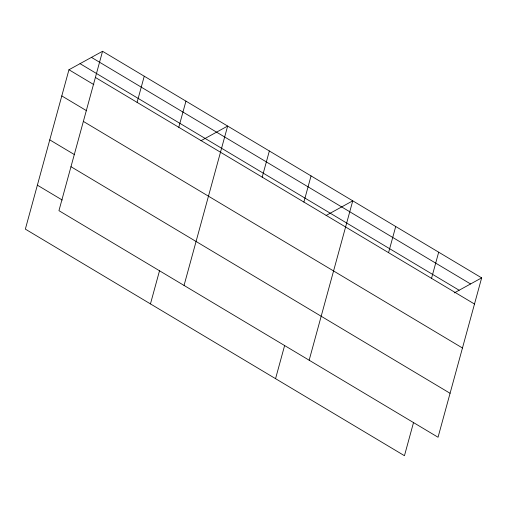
<?xml version="1.0" encoding="UTF-8"?>
<svg xmlns="http://www.w3.org/2000/svg" width="507" height="507" viewBox="0 0 507 507"><rect width="100%" height="100%" fill="white"/><g stroke="black" fill="none" stroke-linecap="round" stroke-linejoin="round"><path stroke-width="0.76" d="M102.547 51.289L58.945 210.665L438.048 437.249L481.65 277.874L102.547 51.289L68.952 69.751L25.35 229.126L404.453 455.711L413.579 422.363M137.086 102.376L144.248 76.215M178.787 127.301L185.949 101.134M150.452 303.902L159.578 270.554M184.047 285.435L227.649 126.059L200.981 140.718M262.195 177.152L269.35 150.985M303.896 202.071L311.051 175.91M275.561 378.672L284.68 345.324M309.156 360.211L352.752 200.835L326.09 215.488M388.558 252.676L395.72 226.515M431.527 278.356L438.682 252.194M454.291 292.907L481.65 277.874M91.456 57.38L470.566 283.964M80.036 63.66L459.139 290.245M95.386 77.451L474.495 304.035M68.952 69.751L93.839 84.625M61.791 95.918L86.678 110.792M83.363 121.414L462.466 347.998M49.768 139.875L74.656 154.749M70.967 166.702L450.077 393.286M37.379 185.169L62.26 200.043"/></g></svg>
